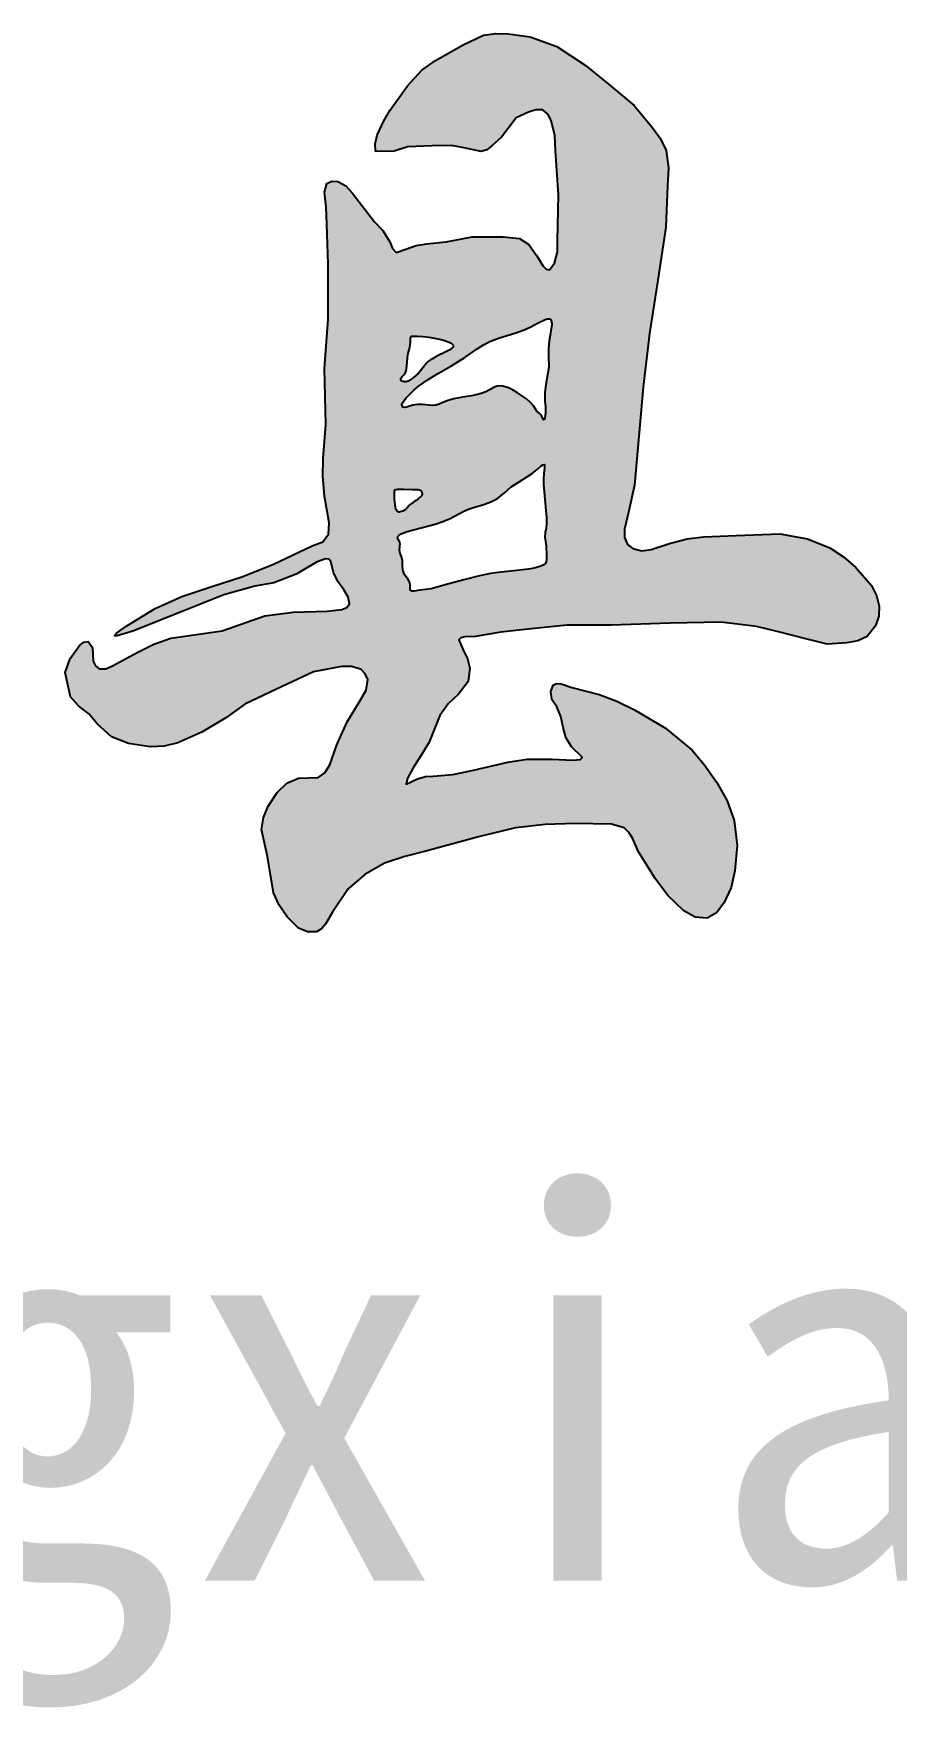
# Model space of a CAD drawing. Extents: x -137808 to 103746506, y -332957 to -111547.
# Drawn here: x -72037 to -71624, y -162863 to -162062 of the extents above; entities that cross this region are included whole.
import ezdxf

# ---------------------------------------------------------------- set-up
doc = ezdxf.new("R2010")
doc.units = 0
doc.header["$LTSCALE"] = 25
doc.header["$MEASUREMENT"] = 0
doc.layers.get('0').update_dxf_attribs({"linetype": 'CONTINUOUS'})
doc.styles.add('宋体', font='', dxfattribs={"width": 0.8})
doc.styles.get('宋体').set_extended_font_data('SimSun')

# ---------------------------------------------------------------- blocks, each defined once
blk = doc.blocks.new('tjnhty')
h = blk.add_hatch(color=256)
h.paths.add_polyline_path([(1268459.13, -1743967.5), (1268462.97, -1743942.1), (1268463.74, -1743922.4), (1268464.18, -1743913.78), (1268463.12, -1743905.54), (1268460.22, -1743899.63), (1268456.24, -1743894.1), (1268447.71, -1743883.91), (1268436.25, -1743874.34), (1268424.36, -1743864.69), (1268410.69, -1743855.75), (1268398, -1743851.12), (1268387.51, -1743849.65), (1268381.48, -1743849.47), (1268375.63, -1743850.3), (1268365.95, -1743854.94), (1268352.6, -1743862.47), (1268346.16, -1743867.07), (1268339.26, -1743874.6), (1268330.75, -1743886.33), (1268327.78, -1743891.66), (1268324.67, -1743898.18), (1268323.78, -1743902.32), (1268323.93, -1743905.73), (1268326.45, -1743905.88), (1268332.82, -1743905.73), (1268339.2, -1743903.66), (1268351.05, -1743903.21), (1268360.09, -1743903.07), (1268364.84, -1743903.95), (1268374.47, -1743905.88), (1268377.17, -1743905.16), (1268379.61, -1743903.22), (1268384.24, -1743899.11), (1268391.28, -1743889.85), (1268397.11, -1743887.11), (1268400.68, -1743886), (1268403.97, -1743886.08), (1268406.37, -1743888.02), (1268408.09, -1743891.05), (1268409.84, -1743898.34), (1268410.14, -1743905.62), (1268411.52, -1743926.7), (1268411, -1743948.46), (1268411.01, -1743953.89), (1268409.63, -1743959.43), (1268407.23, -1743962.52), (1268405.7, -1743962.32), (1268404.19, -1743960.76), (1268401.22, -1743955.83), (1268397.37, -1743950.51), (1268392.82, -1743947.61), (1268385.1, -1743946.75), (1268370.18, -1743946.75), (1268357.83, -1743949.15), (1268348.31, -1743950.06), (1268343.46, -1743950.92), (1268338.45, -1743952.75), (1268333.81, -1743954.29), (1268332.06, -1743952.36), (1268330.73, -1743949.15), (1268327.4, -1743943.82), (1268323.52, -1743939.55), (1268312.72, -1743925.67), (1268309.72, -1743922.41), (1268305.86, -1743920.36), (1268303.04, -1743920.2), (1268300.71, -1743921.22), (1268299.46, -1743925.35), (1268300.33, -1743932.65), (1268300.65, -1743940.77), (1268301.21, -1743959.84), (1268301.21, -1743986.19), (1268299.53, -1744009.75), (1268300.09, -1744036.66), (1268298.86, -1744052.89), (1268298.64, -1744061.46), (1268299.53, -1744070.87), (1268301.71, -1744083.67), (1268301.36, -1744089.02), (1268298.73, -1744092.72), (1268293.63, -1744094.65), (1268275.13, -1744103.34), (1268260.44, -1744109.27), (1268245.03, -1744114.24), (1268231.28, -1744118.95), (1268218.39, -1744124.58), (1268204.86, -1744132.86), (1268199.9, -1744136.44), (1268198.99, -1744137.67), (1268200.28, -1744137.78), (1268207.84, -1744135.45), (1268231.37, -1744126.1), (1268251.25, -1744118.11), (1268266.16, -1744113.96), (1268275.28, -1744112.3), (1268286.03, -1744108.17), (1268296.03, -1744102.26), (1268300.06, -1744100.85), (1268301.55, -1744101.06), (1268302.6, -1744102.1), (1268303.84, -1744107.34), (1268305.87, -1744111.67), (1268308.81, -1744115.75), (1268310.89, -1744119.24), (1268311.53, -1744122.39), (1268310.28, -1744124.08), (1268307.75, -1744125.11), (1268300.84, -1744125.95), (1268284.51, -1744126.39), (1268270.92, -1744128.13), (1268250.51, -1744135.26), (1268225.95, -1744138.82), (1268217.79, -1744141.72), (1268210.1, -1744145.55), (1268198.01, -1744152.09), (1268194.77, -1744153.47), (1268191.67, -1744153.47), (1268189.82, -1744152.05), (1268188.7, -1744149.91), (1268188.5, -1744143.37), (1268186.32, -1744140.41), (1268184.23, -1744140.79), (1268182.16, -1744142.39), (1268177.8, -1744148.52), (1268175.43, -1744155.25), (1268176.81, -1744161.79), (1268178, -1744166.93), (1268181.83, -1744171.24), (1268186.72, -1744175.05), (1268190.72, -1744179.84), (1268197.48, -1744185.97), (1268205.65, -1744189.27), (1268216.02, -1744190.84), (1268222.7, -1744190.45), (1268229.23, -1744188.95), (1268240.86, -1744183.77), (1268252.34, -1744177.02), (1268261.4, -1744170.47), (1268276.56, -1744163.26), (1268294.25, -1744154.96), (1268307.6, -1744152.44), (1268312.55, -1744152.37), (1268316.99, -1744153.88), (1268319.05, -1744155.95), (1268320.24, -1744158.57), (1268319.5, -1744163.69), (1268316.63, -1744168.66), (1268310.37, -1744178.85), (1268305.44, -1744189.94), (1268302.02, -1744199.48), (1268299.67, -1744203.27), (1268296.41, -1744205.45), (1268287.03, -1744205.81), (1268281.44, -1744208.27), (1268276.92, -1744212.66), (1268272.59, -1744219.15), (1268270.28, -1744224.61), (1268269.34, -1744230.33), (1268272.23, -1744243.32), (1268275.12, -1744260.63), (1268277.87, -1744266.63), (1268281.62, -1744272.17), (1268287.03, -1744277.58), (1268291.36, -1744279.4), (1268295.69, -1744279.38), (1268298.09, -1744277.99), (1268300.05, -1744275.72), (1268303.27, -1744270), (1268310.85, -1744258.82), (1268318.8, -1744251.84), (1268328.18, -1744246.56), (1268337.98, -1744243.25), (1268348.03, -1744240.79), (1268373.29, -1744233.94), (1268390.98, -1744229.61), (1268405.21, -1744228.04), (1268419.49, -1744227.45), (1268436.82, -1744227.81), (1268442.96, -1744229.61), (1268445.27, -1744231.76), (1268447, -1744234.61), (1268449.81, -1744241.15), (1268457.75, -1744253.78), (1268463.81, -1744261.98), (1268471.47, -1744269.28), (1268477.02, -1744272.33), (1268482.66, -1744272.89), (1268487.09, -1744270.21), (1268490.6, -1744265.68), (1268494.11, -1744258.08), (1268496.01, -1744250.17), (1268497.08, -1744238.04), (1268495.65, -1744226.01), (1268492.22, -1744216.71), (1268487.35, -1744207.97), (1268481.79, -1744199.89), (1268475.44, -1744192.47), (1268462.7, -1744181.82), (1268447.9, -1744173.09), (1268439.45, -1744168.93), (1268430.97, -1744165.76), (1268417.86, -1744162.38), (1268412.83, -1744160.75), (1268410.64, -1744160.55), (1268408.98, -1744161.25), (1268407.84, -1744164.33), (1268408.41, -1744168.15), (1268410.67, -1744171.68), (1268412.66, -1744176.38), (1268413.77, -1744181.54), (1268415, -1744186.38), (1268417.72, -1744190.84), (1268422.79, -1744195.77), (1268421.87, -1744196.93), (1268418.39, -1744197.24), (1268408.27, -1744196.76), (1268396.49, -1744196.79), (1268387.26, -1744198.17), (1268370.76, -1744201.97), (1268361.01, -1744203.99), (1268351.58, -1744204.93), (1268347.92, -1744205.03), (1268343.97, -1744206.06), (1268338.61, -1744208.73), (1268339.2, -1744205.87), (1268341.99, -1744200.84), (1268346.5, -1744193.8), (1268349.61, -1744188.59), (1268354.68, -1744175.9), (1268358.77, -1744170.27), (1268363.71, -1744165.62), (1268368.31, -1744159.61), (1268369.03, -1744153.12), (1268368.01, -1744148.65), (1268365.78, -1744144.12), (1268363.8, -1744139.61), (1268364.71, -1744138.64), (1268366.63, -1744138.2), (1268371.73, -1744137.99), (1268383.99, -1744136.01), (1268398.41, -1744134.39), (1268415.72, -1744132.53), (1268436.75, -1744132.53), (1268464.93, -1744131.67), (1268489.39, -1744131.1), (1268506.27, -1744133.24), (1268516.85, -1744135.81), (1268529.29, -1744138.96), (1268540.17, -1744141.67), (1268549.61, -1744141.1), (1268554.76, -1744140.09), (1268559.33, -1744137.96), (1268563.34, -1744132.96), (1268564.86, -1744128.34), (1268565.05, -1744123.52), (1268563.77, -1744118.4), (1268561.33, -1744113.66), (1268553.9, -1744104.94), (1268547.96, -1744099.9), (1268541.45, -1744095.65), (1268530.72, -1744091.22), (1268517.42, -1744088.94), (1268496.54, -1744089.65), (1268480.94, -1744090.39), (1268473.08, -1744091.37), (1268465.07, -1744093.37), (1268455.82, -1744096.44), (1268451.37, -1744096.98), (1268447.19, -1744095.94), (1268444.63, -1744093.99), (1268443.06, -1744090.61), (1268443.06, -1744086.59), (1268445.26, -1744077.89), (1268447.84, -1744065.54), (1268452.05, -1744018.77), (1268455.01, -1743993.01)])
h.paths.add_polyline_path([(1268341.01, -1743994.37), (1268343.81, -1743994.38), (1268346.61, -1743994.55), (1268349.38, -1743994.85), (1268352.1, -1743995.25), (1268353.74, -1743995.54), (1268355.37, -1743995.9), (1268357.01, -1743996.38), (1268358.69, -1743997.02), (1268359.82, -1743997.56), (1268361.02, -1743998.35), (1268361.22, -1743999.26), (1268360.53, -1744000.17), (1268359.45, -1744000.89), (1268357.67, -1744001.86), (1268353.34, -1744003.96), (1268351.2, -1744005.1), (1268350.24, -1744005.71), (1268349.37, -1744006.33), (1268348.73, -1744006.89), (1268348.16, -1744007.46), (1268347.2, -1744008.62), (1268345.51, -1744010.91), (1268344.45, -1744012.09), (1268343.25, -1744013.2), (1268341.94, -1744014.25), (1268340.08, -1744015.57), (1268338.74, -1744016.24), (1268337.13, -1744016.2), (1268335.86, -1744015.19), (1268336.08, -1744014.43), (1268336.64, -1744013.65), (1268337.42, -1744012.82), (1268338.12, -1744011.96), (1268338.39, -1744011.45), (1268338.56, -1744010.93), (1268338.76, -1744009.87), (1268339.09, -1744006.98), (1268339.25, -1744004.49), (1268339.6, -1744002.67), (1268340.05, -1744000.87), (1268340.32, -1743999.6), (1268340.53, -1743998.31), (1268340.66, -1743997.12), (1268340.69, -1743995.98), (1268340.66, -1743994.85)], flags=16)
h.paths.add_polyline_path([(1268348.69, -1744015.29), (1268353.23, -1744012.55), (1268360.05, -1744008.62), (1268366.73, -1744004.46), (1268372.57, -1744000.43), (1268375.55, -1743998.53), (1268378.69, -1743996.88), (1268382.75, -1743995.29), (1268386.95, -1743994), (1268391.1, -1743992.77), (1268395.02, -1743991.36), (1268398.27, -1743989.78), (1268401.83, -1743987.89), (1268404.82, -1743986.47), (1268406.16, -1743986.08), (1268407.69, -1743986.09), (1268408.22, -1743987.43), (1268408.33, -1743988.62), (1268408.24, -1743990.05), (1268407.1, -1743996.62), (1268406.69, -1744000.48), (1268406.72, -1744003.95), (1268406.84, -1744009.08), (1268406.32, -1744012.79), (1268405.56, -1744016.53), (1268405.01, -1744021.18), (1268404.94, -1744023.44), (1268405.04, -1744025.53), (1268405.31, -1744027.95), (1268405.3, -1744031.05), (1268404.96, -1744033.42), (1268404.55, -1744034.68), (1268403.5, -1744032.59), (1268402.97, -1744031.86), (1268402.37, -1744031.3), (1268401.19, -1744030.28), (1268399.52, -1744027.71), (1268397.98, -1744025.9), (1268396.17, -1744024.37), (1268391.93, -1744021.42), (1268389.81, -1744020.18), (1268387.56, -1744019.1), (1268384.85, -1744018.22), (1268383.48, -1744018.06), (1268382.16, -1744018.2), (1268380.46, -1744018.91), (1268378.82, -1744019.87), (1268376.67, -1744020.93), (1268374.43, -1744021.75), (1268372.15, -1744022.36), (1268369.82, -1744022.83), (1268365.62, -1744023.48), (1268361.46, -1744024.24), (1268358.6, -1744025.07), (1268355.8, -1744026.17), (1268354.33, -1744026.83), (1268352.85, -1744027.33), (1268351.26, -1744027.48), (1268349.63, -1744027.36), (1268346.29, -1744026.94), (1268343.99, -1744026.97), (1268341.79, -1744027.33), (1268339.22, -1744028.1), (1268338.03, -1744028.42), (1268337.03, -1744028.22), (1268336.44, -1744026.99), (1268336.78, -1744026.17), (1268338.46, -1744024.02), (1268340.3, -1744021.99), (1268342.27, -1744020.09), (1268344.36, -1744018.33)], flags=16)
h.paths.add_polyline_path([(1268341.61, -1744067.64), (1268344.06, -1744067.73), (1268345.15, -1744067.92), (1268345.99, -1744068.52), (1268346.33, -1744069.73), (1268345.87, -1744070.85), (1268345.04, -1744071.56), (1268344.21, -1744072.29), (1268343.36, -1744072.96), (1268342.23, -1744073.66), (1268341.66, -1744074), (1268341.12, -1744074.36), (1268340.55, -1744074.85), (1268340.02, -1744075.38), (1268339.02, -1744076.53), (1268338.1, -1744077.52), (1268336.8, -1744078.15), (1268334.89, -1744078.59), (1268334.08, -1744077.99), (1268333.63, -1744076.74), (1268333.28, -1744074.88), (1268333.11, -1744073.51), (1268333.01, -1744072.25), (1268332.99, -1744071), (1268333.08, -1744069.79), (1268333.1, -1744069.14), (1268333.06, -1744068.41), (1268333.02, -1744067.8), (1268333.69, -1744067.71), (1268335.04, -1744067.54), (1268336.98, -1744067.49)], flags=16)
h.paths.add_polyline_path([(1268366.16, -1744077.99), (1268368.48, -1744077.04), (1268370.88, -1744076.26), (1268375.77, -1744074.84), (1268379.14, -1744073.62), (1268380.75, -1744072.86), (1268382.27, -1744071.97), (1268383.98, -1744070.71), (1268385.6, -1744069.31), (1268388.89, -1744066.47), (1268392.64, -1744063.98), (1268396.75, -1744061.54), (1268398.89, -1744060.06), (1268401.26, -1744058.11), (1268403.25, -1744056.37), (1268404.53, -1744055.51), (1268404.88, -1744056.28), (1268404.87, -1744057.32), (1268404.51, -1744059.98), (1268404.3, -1744062.88), (1268404.39, -1744065.35), (1268405.3, -1744075.98), (1268405.76, -1744081.1), (1268405.79, -1744083.63), (1268405.57, -1744086.14), (1268405.2, -1744088.29), (1268405.01, -1744090.45), (1268405.64, -1744094.69), (1268405.76, -1744099.06), (1268405.81, -1744101.87), (1268405.14, -1744103.32), (1268404.13, -1744103.96), (1268402.64, -1744104.55), (1268399.86, -1744105.31), (1268397.14, -1744105.8), (1268388.77, -1744106.8), (1268383.87, -1744107.28), (1268379.02, -1744107.92), (1268373.65, -1744109.05), (1268366.28, -1744110.92), (1268357.28, -1744113.29), (1268353.85, -1744114.34), (1268350.53, -1744115.17), (1268345.16, -1744115.91), (1268342.38, -1744116.34), (1268340.64, -1744116.21), (1268340.48, -1744114.64), (1268340.52, -1744113.29), (1268340.15, -1744111.84), (1268339.4, -1744110.57), (1268337.47, -1744107.78), (1268337.08, -1744106.1), (1268336.88, -1744103.91), (1268336.78, -1744101.83), (1268336.41, -1744099.81), (1268335.81, -1744098.25), (1268335.41, -1744096.69), (1268335.6, -1744094.84), (1268335.68, -1744093.89), (1268335.54, -1744092.94), (1268334.53, -1744090.92), (1268334.54, -1744090.2), (1268335.2, -1744089.49), (1268336.16, -1744088.95), (1268339.04, -1744087.8), (1268342.04, -1744086.95), (1268352.41, -1744084.2), (1268356.09, -1744083.05), (1268359.65, -1744081.58)], flags=16)
at = {"color": 7}
for points in [[(1268374.47, -1743905.88), (1268364.84, -1743903.95), (1268360.09, -1743903.07), (1268351.05, -1743903.21), (1268339.2, -1743903.66), (1268332.82, -1743905.73), (1268326.45, -1743905.88), (1268323.93, -1743905.73), (1268323.78, -1743902.32), (1268324.67, -1743898.18), (1268327.78, -1743891.66), (1268330.75, -1743886.33), (1268339.26, -1743874.6), (1268346.16, -1743867.07), (1268352.6, -1743862.47), (1268365.95, -1743854.94), (1268375.63, -1743850.3), (1268381.48, -1743849.47), (1268387.51, -1743849.65), (1268398, -1743851.12), (1268410.69, -1743855.75), (1268424.36, -1743864.69), (1268436.25, -1743874.34), (1268447.71, -1743883.91), (1268456.24, -1743894.1), (1268460.22, -1743899.63), (1268463.12, -1743905.54), (1268464.18, -1743913.78), (1268463.74, -1743922.4), (1268462.97, -1743942.1), (1268459.13, -1743967.5), (1268455.01, -1743993.01), (1268452.05, -1744018.77), (1268447.84, -1744065.54), (1268445.26, -1744077.89), (1268443.06, -1744086.59), (1268443.06, -1744090.61), (1268444.63, -1744093.99), (1268447.19, -1744095.94), (1268451.37, -1744096.98), (1268455.82, -1744096.44), (1268465.07, -1744093.37), (1268473.08, -1744091.37), (1268480.94, -1744090.39), (1268496.54, -1744089.65), (1268517.42, -1744088.94), (1268530.72, -1744091.22), (1268541.45, -1744095.65), (1268547.96, -1744099.9), (1268553.9, -1744104.94), (1268561.33, -1744113.66), (1268563.77, -1744118.4), (1268565.05, -1744123.52), (1268564.86, -1744128.34), (1268563.34, -1744132.96), (1268559.33, -1744137.96), (1268554.76, -1744140.09), (1268549.61, -1744141.1), (1268540.17, -1744141.67), (1268529.29, -1744138.96), (1268516.85, -1744135.81), (1268506.27, -1744133.24), (1268489.39, -1744131.1), (1268464.93, -1744131.67), (1268436.75, -1744132.53), (1268415.72, -1744132.53), (1268398.41, -1744134.39), (1268383.99, -1744136.01), (1268371.73, -1744137.99), (1268366.63, -1744138.2), (1268364.71, -1744138.64), (1268363.8, -1744139.61), (1268365.78, -1744144.12), (1268368.01, -1744148.65), (1268369.03, -1744153.12), (1268368.31, -1744159.61), (1268363.71, -1744165.62), (1268358.77, -1744170.27), (1268354.68, -1744175.9), (1268349.61, -1744188.59), (1268346.5, -1744193.8), (1268341.99, -1744200.84), (1268339.2, -1744205.87), (1268338.61, -1744208.73), (1268343.97, -1744206.06), (1268347.92, -1744205.03), (1268351.58, -1744204.93), (1268361.01, -1744203.99), (1268370.76, -1744201.97), (1268387.26, -1744198.17), (1268396.49, -1744196.79), (1268408.27, -1744196.76), (1268418.39, -1744197.24), (1268421.87, -1744196.93), (1268422.79, -1744195.77), (1268417.72, -1744190.84), (1268415, -1744186.38), (1268413.77, -1744181.54), (1268412.66, -1744176.38), (1268410.67, -1744171.68), (1268408.41, -1744168.15), (1268407.84, -1744164.33), (1268408.98, -1744161.25), (1268410.64, -1744160.55), (1268412.83, -1744160.75), (1268417.86, -1744162.38), (1268430.97, -1744165.76), (1268439.45, -1744168.93), (1268447.9, -1744173.09), (1268462.7, -1744181.82), (1268475.44, -1744192.47), (1268481.79, -1744199.89), (1268487.35, -1744207.97), (1268492.22, -1744216.71), (1268495.65, -1744226.01), (1268497.08, -1744238.04), (1268496.01, -1744250.17), (1268494.11, -1744258.08), (1268490.6, -1744265.68), (1268487.09, -1744270.21), (1268482.66, -1744272.89), (1268477.02, -1744272.33), (1268471.47, -1744269.28), (1268463.81, -1744261.98), (1268457.75, -1744253.78), (1268449.81, -1744241.15), (1268447, -1744234.61), (1268445.27, -1744231.76), (1268442.96, -1744229.61), (1268436.82, -1744227.81), (1268419.49, -1744227.45), (1268405.21, -1744228.04), (1268390.98, -1744229.61), (1268373.29, -1744233.94), (1268348.03, -1744240.79), (1268337.98, -1744243.25), (1268328.18, -1744246.56), (1268318.8, -1744251.84), (1268310.85, -1744258.82), (1268303.27, -1744270), (1268300.05, -1744275.72), (1268298.09, -1744277.99), (1268295.69, -1744279.38), (1268291.36, -1744279.4), (1268287.03, -1744277.58), (1268281.62, -1744272.17), (1268277.87, -1744266.63), (1268275.12, -1744260.63), (1268272.23, -1744243.32), (1268269.34, -1744230.33), (1268270.28, -1744224.61), (1268272.59, -1744219.15), (1268276.92, -1744212.66), (1268281.44, -1744208.27), (1268287.03, -1744205.81), (1268296.41, -1744205.45), (1268299.67, -1744203.27), (1268302.02, -1744199.48), (1268305.44, -1744189.94), (1268310.37, -1744178.85), (1268316.63, -1744168.66), (1268319.5, -1744163.69), (1268320.24, -1744158.57), (1268319.05, -1744155.95), (1268316.99, -1744153.88), (1268312.55, -1744152.37), (1268307.6, -1744152.44), (1268294.25, -1744154.96), (1268276.56, -1744163.26), (1268261.4, -1744170.47), (1268252.34, -1744177.02), (1268240.86, -1744183.77), (1268229.23, -1744188.95), (1268222.7, -1744190.45), (1268216.02, -1744190.84), (1268205.65, -1744189.27), (1268197.48, -1744185.97), (1268190.72, -1744179.84), (1268186.72, -1744175.05), (1268181.83, -1744171.24), (1268178, -1744166.93), (1268176.81, -1744161.79), (1268175.43, -1744155.25), (1268177.8, -1744148.52), (1268182.16, -1744142.39), (1268184.23, -1744140.79), (1268186.32, -1744140.41), (1268188.5, -1744143.37), (1268188.7, -1744149.91), (1268189.82, -1744152.05), (1268191.67, -1744153.47), (1268194.77, -1744153.47), (1268198.01, -1744152.09), (1268210.1, -1744145.55), (1268217.79, -1744141.72), (1268225.95, -1744138.82), (1268250.51, -1744135.26), (1268270.92, -1744128.13), (1268284.51, -1744126.39), (1268300.84, -1744125.95), (1268307.75, -1744125.11), (1268310.28, -1744124.08), (1268311.53, -1744122.39), (1268310.89, -1744119.24), (1268308.81, -1744115.75), (1268305.87, -1744111.67), (1268303.84, -1744107.34), (1268302.6, -1744102.1), (1268301.55, -1744101.06), (1268300.06, -1744100.85), (1268296.03, -1744102.26), (1268286.03, -1744108.17), (1268275.28, -1744112.3), (1268266.16, -1744113.96), (1268251.25, -1744118.11), (1268231.37, -1744126.1), (1268207.84, -1744135.45), (1268200.28, -1744137.78), (1268198.99, -1744137.67), (1268199.9, -1744136.44), (1268204.86, -1744132.86), (1268218.39, -1744124.58), (1268231.28, -1744118.95), (1268245.03, -1744114.24), (1268260.44, -1744109.27), (1268275.13, -1744103.34), (1268293.63, -1744094.65), (1268298.73, -1744092.72), (1268301.36, -1744089.02), (1268301.71, -1744083.67), (1268299.53, -1744070.87), (1268298.64, -1744061.46), (1268298.86, -1744052.89), (1268300.09, -1744036.66), (1268299.53, -1744009.75), (1268301.21, -1743986.19), (1268301.21, -1743959.84), (1268300.65, -1743940.77), (1268300.33, -1743932.65), (1268299.46, -1743925.35), (1268300.71, -1743921.22), (1268303.04, -1743920.2), (1268305.86, -1743920.36), (1268309.72, -1743922.41), (1268312.72, -1743925.67), (1268323.52, -1743939.55), (1268327.4, -1743943.82), (1268330.73, -1743949.15), (1268332.06, -1743952.36), (1268333.81, -1743954.29), (1268338.45, -1743952.75), (1268343.46, -1743950.92), (1268348.31, -1743950.06), (1268357.83, -1743949.15), (1268370.18, -1743946.75), (1268385.1, -1743946.75), (1268392.82, -1743947.61), (1268397.37, -1743950.51), (1268401.22, -1743955.83), (1268404.19, -1743960.76), (1268405.7, -1743962.32), (1268407.23, -1743962.52), (1268409.63, -1743959.43), (1268411.01, -1743953.89), (1268411, -1743948.46), (1268411.52, -1743926.7), (1268410.14, -1743905.62), (1268409.84, -1743898.34), (1268408.09, -1743891.05), (1268406.37, -1743888.02), (1268403.97, -1743886.08), (1268400.68, -1743886), (1268397.11, -1743887.11), (1268391.28, -1743889.85), (1268384.24, -1743899.11), (1268379.61, -1743903.22), (1268377.17, -1743905.16)], [(1268336.78, -1744026.17), (1268338.46, -1744024.02), (1268340.3, -1744021.99), (1268342.27, -1744020.09), (1268344.36, -1744018.33), (1268348.69, -1744015.29), (1268353.23, -1744012.55), (1268360.05, -1744008.62), (1268366.73, -1744004.46), (1268372.57, -1744000.43), (1268375.55, -1743998.53), (1268378.69, -1743996.88), (1268382.75, -1743995.29), (1268386.95, -1743994), (1268391.1, -1743992.77), (1268395.02, -1743991.36), (1268398.27, -1743989.78), (1268401.83, -1743987.89), (1268404.82, -1743986.47), (1268406.16, -1743986.08), (1268407.23, -1743986.09), (1268407.88, -1743986.56), (1268408.22, -1743987.43), (1268408.33, -1743988.62), (1268408.24, -1743990.05), (1268407.1, -1743996.62), (1268406.69, -1744000.48), (1268406.72, -1744003.95), (1268406.84, -1744009.08), (1268406.32, -1744012.79), (1268405.56, -1744016.53), (1268405.01, -1744021.18), (1268404.94, -1744023.44), (1268405.04, -1744025.53), (1268405.31, -1744027.95), (1268405.3, -1744031.05), (1268404.96, -1744033.42), (1268404.7, -1744034.21), (1268404.4, -1744034.39), (1268403.5, -1744032.59), (1268402.97, -1744031.86), (1268402.37, -1744031.3), (1268401.19, -1744030.28), (1268399.52, -1744027.71), (1268397.98, -1744025.9), (1268396.17, -1744024.37), (1268391.93, -1744021.42), (1268389.81, -1744020.18), (1268387.56, -1744019.1), (1268384.85, -1744018.22), (1268383.48, -1744018.06), (1268382.16, -1744018.2), (1268380.46, -1744018.91), (1268378.82, -1744019.87), (1268376.67, -1744020.93), (1268374.43, -1744021.75), (1268372.15, -1744022.36), (1268369.82, -1744022.83), (1268365.62, -1744023.48), (1268361.46, -1744024.24), (1268358.6, -1744025.07), (1268355.8, -1744026.17), (1268354.33, -1744026.83), (1268352.85, -1744027.33), (1268351.26, -1744027.48), (1268349.63, -1744027.36), (1268346.29, -1744026.94), (1268343.99, -1744026.97), (1268341.79, -1744027.33), (1268339.22, -1744028.1), (1268338.03, -1744028.42), (1268337.03, -1744028.22), (1268336.57, -1744027.25), (1268336.58, -1744026.67)], [(1268341.01, -1743994.37), (1268343.81, -1743994.38), (1268346.61, -1743994.55), (1268349.38, -1743994.85), (1268352.1, -1743995.25), (1268353.74, -1743995.54), (1268355.37, -1743995.9), (1268357.01, -1743996.38), (1268358.69, -1743997.02), (1268359.82, -1743997.56), (1268360.7, -1743998.14), (1268361.07, -1743998.6), (1268361.18, -1743999.05), (1268361.04, -1743999.5), (1268360.69, -1743999.96), (1268360.15, -1744000.42), (1268359.45, -1744000.89), (1268357.67, -1744001.86), (1268353.34, -1744003.96), (1268351.2, -1744005.1), (1268350.24, -1744005.71), (1268349.37, -1744006.33), (1268348.73, -1744006.89), (1268348.16, -1744007.46), (1268347.2, -1744008.62), (1268345.51, -1744010.91), (1268344.45, -1744012.09), (1268343.25, -1744013.2), (1268341.94, -1744014.25), (1268340.53, -1744015.25), (1268339.86, -1744015.68), (1268339.15, -1744016.03), (1268338.42, -1744016.23), (1268337.64, -1744016.21), (1268337.13, -1744016.06), (1268336.66, -1744015.82), (1268336.27, -1744015.51), (1268336.03, -1744015.17), (1268335.98, -1744014.81), (1268336.08, -1744014.43), (1268336.64, -1744013.65), (1268337.42, -1744012.82), (1268338.12, -1744011.96), (1268338.39, -1744011.45), (1268338.56, -1744010.93), (1268338.76, -1744009.87), (1268339.09, -1744006.98), (1268339.25, -1744004.49), (1268339.6, -1744002.67), (1268340.05, -1744000.87), (1268340.32, -1743999.6), (1268340.53, -1743998.31), (1268340.66, -1743997.12), (1268340.69, -1743995.98), (1268340.67, -1743995.37), (1268340.77, -1743994.69)], [(1268336.16, -1744088.95), (1268339.04, -1744087.8), (1268342.04, -1744086.95), (1268352.41, -1744084.2), (1268356.09, -1744083.05), (1268359.65, -1744081.58), (1268366.16, -1744077.99), (1268368.48, -1744077.04), (1268370.88, -1744076.26), (1268375.77, -1744074.84), (1268379.14, -1744073.62), (1268380.75, -1744072.86), (1268382.27, -1744071.97), (1268383.98, -1744070.71), (1268385.6, -1744069.31), (1268388.89, -1744066.47), (1268392.64, -1744063.98), (1268396.75, -1744061.54), (1268398.89, -1744060.06), (1268401.26, -1744058.11), (1268403.25, -1744056.37), (1268404.07, -1744055.82), (1268404.64, -1744055.74), (1268404.88, -1744056.28), (1268404.87, -1744057.32), (1268404.51, -1744059.98), (1268404.3, -1744062.88), (1268404.39, -1744065.35), (1268405.3, -1744075.98), (1268405.76, -1744081.1), (1268405.79, -1744083.63), (1268405.57, -1744086.14), (1268405.2, -1744088.29), (1268405.01, -1744090.45), (1268405.64, -1744094.69), (1268405.76, -1744099.06), (1268405.8, -1744101.22), (1268405.65, -1744102.21), (1268405.26, -1744103.06), (1268404.76, -1744103.56), (1268404.13, -1744103.96), (1268402.64, -1744104.55), (1268399.86, -1744105.31), (1268397.14, -1744105.8), (1268388.77, -1744106.8), (1268383.87, -1744107.28), (1268379.02, -1744107.92), (1268373.65, -1744109.05), (1268366.28, -1744110.92), (1268357.28, -1744113.29), (1268353.85, -1744114.34), (1268350.53, -1744115.17), (1268345.16, -1744115.91), (1268342.38, -1744116.34), (1268341.25, -1744116.26), (1268340.59, -1744115.75), (1268340.48, -1744114.64), (1268340.52, -1744113.29), (1268340.15, -1744111.84), (1268339.4, -1744110.57), (1268337.71, -1744108.13), (1268337.32, -1744107.15), (1268337.08, -1744106.1), (1268336.88, -1744103.91), (1268336.78, -1744101.83), (1268336.41, -1744099.81), (1268335.81, -1744098.25), (1268335.41, -1744096.69), (1268335.6, -1744094.84), (1268335.68, -1744093.89), (1268335.54, -1744092.94), (1268334.81, -1744091.48), (1268334.53, -1744090.81), (1268334.54, -1744090.2), (1268335.2, -1744089.49)], [(1268333.69, -1744067.71), (1268334.63, -1744067.59), (1268335.58, -1744067.52), (1268336.52, -1744067.5), (1268337.48, -1744067.5), (1268341.61, -1744067.64), (1268343.71, -1744067.71), (1268344.27, -1744067.76), (1268344.82, -1744067.86), (1268345.32, -1744068.04), (1268345.74, -1744068.34), (1268346.07, -1744068.82), (1268346.24, -1744069.39), (1268346.2, -1744070.05), (1268345.95, -1744070.65), (1268345.54, -1744071.14), (1268345.04, -1744071.56), (1268344.21, -1744072.29), (1268343.36, -1744072.96), (1268342.23, -1744073.66), (1268341.66, -1744074), (1268341.12, -1744074.36), (1268340.55, -1744074.85), (1268340.02, -1744075.38), (1268339.02, -1744076.53), (1268338.45, -1744077.14), (1268337.83, -1744077.65), (1268337.07, -1744078.02), (1268336.22, -1744078.28), (1268335.4, -1744078.47), (1268335.02, -1744078.49), (1268334.67, -1744078.42), (1268334.25, -1744078.11), (1268333.94, -1744077.6), (1268333.72, -1744076.98), (1268333.55, -1744076.32), (1268333.28, -1744074.88), (1268333.11, -1744073.51), (1268333.01, -1744072.25), (1268332.99, -1744071), (1268333.08, -1744069.79), (1268333.1, -1744069.14), (1268333.06, -1744068.41), (1268333.04, -1744068.04), (1268333.13, -1744067.78)]]:
    blk.add_lwpolyline(points, close=True, dxfattribs=at)
at = {"color": 7, "style": '宋体'}
blk.add_text('jingxianguihuajianzhushejiyanjiuyuan', height=184.3738, dxfattribs=at).set_placement((1267730.76, -1744589.83))

msp = doc.modelspace()

# ---------------------------------------------------------------- block references
msp.add_blockref('tjnhty', (-1340197.1, 1581787.08))
msp.add_blockref('tjnhty', (-1340197.1, 1581787.08))

doc.saveas('drawing.dxf')
